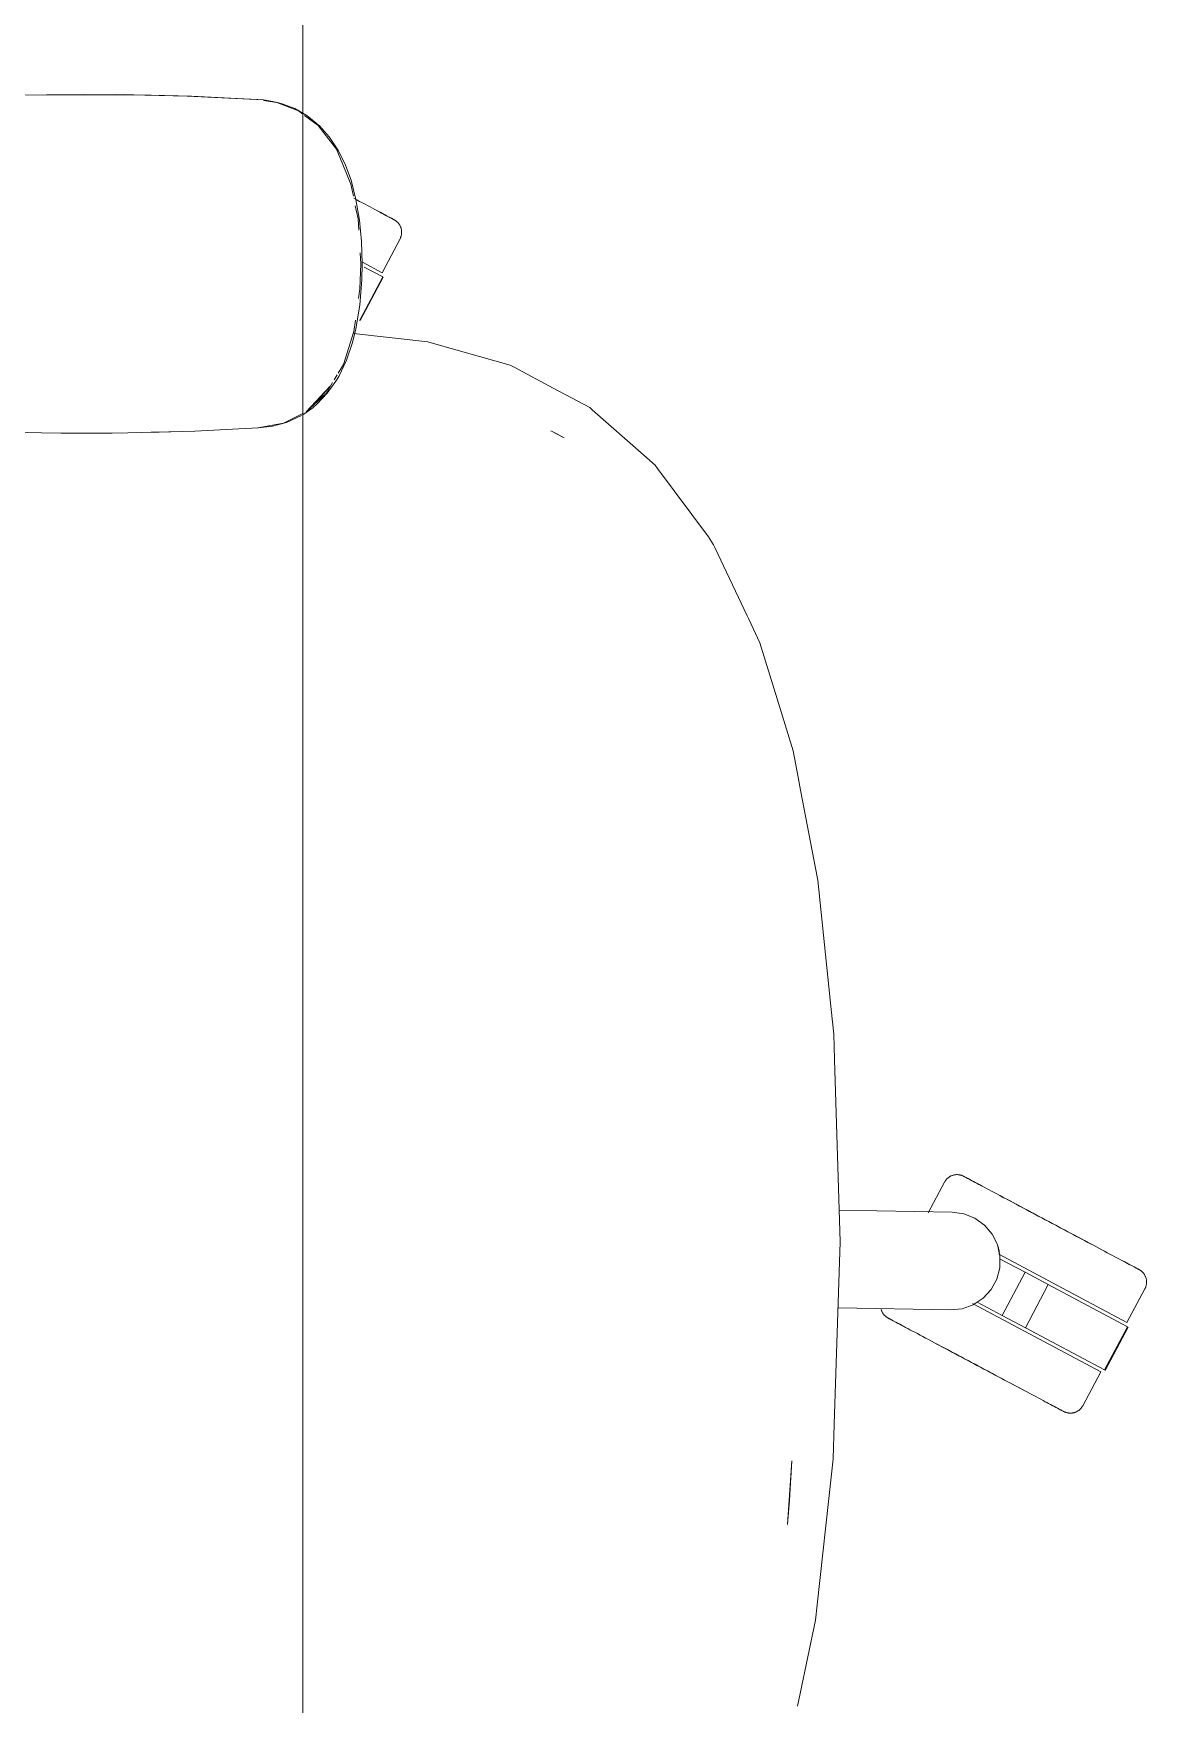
# Model space of a CAD drawing. Header units: millimetres. Extents: x 155927 to 326028, y -36033 to 97293.
# Drawn here: x 195023.9 to 195342.8, y 12399.8 to 12878.2 of the extents above; entities that cross this region are included whole.
import ezdxf

# ---------------------------------------------------------------- set-up
doc = ezdxf.new("R2010")
doc.units = ezdxf.units.MM
doc.header["$MEASUREMENT"] = 0
doc.layers.add('G-IMPT', color=8, linetype='CONTINUOUS', lineweight=9)
doc.layers.add('I-FURN', color=8, linetype='CONTINUOUS', lineweight=9)

msp = doc.modelspace()

# ---------------------------------------------------------------- linework, layer by layer
at = {"layer": 'G-IMPT'}
for p, q in [((195027.64, 12860.67), (195019.22, 12860.51)), ((195027.64, 12860.67), (195038.43, 12860.76)), ((195027.64, 12860.67), (195047.82, 12860.72)), ((195027.64, 12860.67), (195057.65, 12860.56)), ((195057.65, 12860.56), (195038.43, 12860.76)), ((195047.82, 12860.72), (195057.65, 12860.56)), ((195047.82, 12860.72), (195069.22, 12860.22)), ((195047.82, 12860.72), (195068.01, 12860.25)), ((195047.82, 12860.68), (195049.86, 12860.7)), ((195049.86, 12860.7), (195051.77, 12860.63)), ((195057.65, 12860.56), (195069.22, 12860.22)), ((195069.22, 12860.22), (195068.01, 12860.25)), ((195068.01, 12860.25), (195089.79, 12859.17)), ((195068.01, 12860.25), (195088.19, 12859.28)), ((195069.22, 12860.22), (195089.79, 12859.17)), ((195089.79, 12859.17), (195088.19, 12859.28)), ((195089.79, 12859.17), (195091.44, 12858.91)), ((195093.66, 12858.45), (195089.81, 12859.03)), ((195093.83, 12858.47), (195091.44, 12858.91)), ((195093.66, 12858.45), (195099.85, 12856.04)), ((195093.83, 12858.47), (195095.18, 12858.1)), ((195098.82, 12856.71), (195095.18, 12858.1)), ((195098.82, 12856.71), (195101.06, 12855.43)), ((195099.85, 12856.04), (195101.06, 12855.15)), ((195101.06, 12855.43), (195102.25, 12854.75)), ((195101.6, 12854.74), (195105.47, 12851.87)), ((195102.25, 12854.75), (195105.99, 12851.67)), ((195105.47, 12851.87), (195110.69, 12845.08)), ((195108.66, 12848.64), (195105.99, 12851.67)), ((195111.32, 12844.59), (195108.66, 12848.64)), ((195110.69, 12845.08), (195112.53, 12840.69)), ((195111.32, 12844.59), (195113.3, 12840.52)), ((195114.86, 12835.07), (195112.53, 12840.69)), ((195114.89, 12836.18), (195113.3, 12840.52)), ((195114.89, 12836.18), (195116.31, 12830.7)), ((195114.86, 12835.07), (195115.57, 12831.6)), ((195116.13, 12828.86), (195116.9, 12825.11)), ((195117.31, 12824.77), (195116.31, 12830.7)), ((195116.9, 12825.11), (195117.1, 12821.9)), ((195117.31, 12824.77), (195117.88, 12818.62)), ((195118.06, 12812.28), (195117.88, 12818.62)), ((195117.45, 12805.12), (195117.69, 12812.28)), ((195117.5, 12815.39), (195117.69, 12812.28)), ((195117.97, 12807.77), (195118.06, 12812.28)), ((195117.97, 12807.77), (195117.4, 12800.46)), ((195117.45, 12805.12), (195117.06, 12802.33)), ((195116.28, 12793.7), (195117.4, 12800.46)), ((195115.73, 12792.86), (195112.7, 12783.46)), ((195115.3, 12789.77), (195116.28, 12793.7)), ((195116.19, 12796.15), (195115.73, 12792.86)), ((195115.3, 12789.77), (195113.56, 12784.68)), ((195115.61, 12792.35), (195136.89, 12789.94)), ((195139.15, 12789.3), (195136.89, 12789.94)), ((195139.15, 12789.3), (195160.5, 12783.29)), ((195112.7, 12783.46), (195111.23, 12781.01)), ((195113.56, 12784.68), (195111.36, 12780.04)), ((195160.5, 12783.29), (195161.61, 12782.7)), ((195109.62, 12778.31), (195107.74, 12775.16)), ((195108.11, 12775.22), (195110.55, 12778.67)), ((195110.95, 12780.54), (195110.09, 12779.1)), ((195111.36, 12780.04), (195110.55, 12778.67)), ((195161.61, 12782.7), (195172.84, 12776.69)), ((195108.93, 12777.25), (195102.03, 12769.86)), ((195107.74, 12775.16), (195102.03, 12769.86)), ((195107.79, 12775.95), (195104.44, 12772.09)), ((195105.24, 12772.17), (195108.11, 12775.22)), ((195108.93, 12777.25), (195108.11, 12776.3)), ((195172.84, 12776.69), (195183.28, 12771.1)), ((195099.79, 12768.75), (195095.53, 12766.65)), ((195100.7, 12768.83), (195096.37, 12766.85)), ((195099.79, 12768.75), (195101.06, 12769.38)), ((195101.06, 12769.08), (195103.92, 12771.04)), ((195102.03, 12769.86), (195104.44, 12772.09)), ((195105.24, 12772.17), (195103.92, 12771.04)), ((195183.95, 12770.51), (195183.28, 12771.1)), ((195198.73, 12757.5), (195183.95, 12770.51)), ((195026.28, 12763.91), (195013.97, 12764.2)), ((195026.28, 12763.91), (195031.75, 12763.84)), ((195046.46, 12763.83), (195031.75, 12763.84)), ((195050.97, 12763.88), (195046.46, 12763.83)), ((195050.97, 12763.88), (195066.64, 12764.26)), ((195057.7, 12764.06), (195059.91, 12764.06)), ((195063.24, 12764.2), (195059.91, 12764.06)), ((195066.64, 12764.26), (195070.19, 12764.38)), ((195082.75, 12765), (195070.19, 12764.38)), ((195082.75, 12765), (195088.41, 12765.28)), ((195095.53, 12766.65), (195088.19, 12765.28)), ((195088.41, 12765.28), (195092.42, 12765.78)), ((195092.42, 12765.78), (195096.37, 12766.85)), ((195173.68, 12763.67), (195172.09, 12764.45)), ((195175.98, 12762.49), (195172.09, 12764.45)), ((195175.98, 12762.49), (195173.68, 12763.67)), ((195198.73, 12757.5), (195201.99, 12754.63)), ((195202.72, 12753.66), (195201.99, 12754.63)), ((195217.28, 12734.16), (195202.72, 12753.66)), ((195217.28, 12734.16), (195217.75, 12733.39)), ((195217.75, 12733.39), (195218.69, 12731.82)), ((195219.11, 12731.11), (195218.69, 12731.82)), ((195219.11, 12731.11), (195228.37, 12711.46)), ((195228.37, 12711.46), (195228.81, 12710.55)), ((195232, 12703.78), (195228.81, 12710.55)), ((195232, 12703.78), (195237.32, 12686.51)), ((195237.32, 12686.51), (195241.51, 12672.9)), ((195241.51, 12672.9), (195242.97, 12665.3)), ((195243.67, 12661.63), (195242.97, 12665.3)), ((195243.67, 12661.63), (195248.54, 12636.26)), ((195248.63, 12635.79), (195248.54, 12636.26)), ((195248.63, 12635.79), (195252.45, 12598.8)), ((195252.45, 12598.8), (195253.18, 12591.74)), ((195253.41, 12584.48), (195253.18, 12591.74)), ((195255.02, 12532.31), (195253.41, 12584.48)), ((195253.32, 12480.13), (195255.02, 12532.31)), ((195253.32, 12480.13), (195253, 12470.19)), ((195241.12, 12469.65), (195239.87, 12451.37)), ((195241.12, 12469.65), (195240.48, 12458.32)), ((195252.51, 12465.82), (195253, 12470.19)), ((195252.51, 12465.82), (195248.39, 12428.37)), ((195239.87, 12451.37), (195240.48, 12458.32)), ((195247.9, 12423.96), (195248.39, 12428.37)), ((195243.55, 12403.01), (195247.9, 12423.96)), ((195243.55, 12403.01), (195242.79, 12399.33))]:
    msp.add_line(p, q, dxfattribs=at)
at = {"layer": 'I-FURN'}
for p, q in [((195101.06, 13490.08), (195101.06, 12090.08)), ((195101.06, 12090.08), (195101.06, 13490.08)), ((195116.54, 12830.58), (195115.71, 12831.02)), ((195117.35, 12830.15), (195116.54, 12830.58)), ((195118.14, 12829.73), (195117.35, 12830.15)), ((195118.9, 12829.32), (195118.14, 12829.73)), ((195119.64, 12828.93), (195118.9, 12829.32)), ((195120.35, 12828.56), (195119.64, 12828.93)), ((195121.02, 12828.2), (195120.35, 12828.56)), ((195121.67, 12827.85), (195121.02, 12828.2)), ((195122.29, 12827.52), (195121.67, 12827.85)), ((195122.87, 12827.21), (195122.29, 12827.52)), ((195122.56, 12827.38), (195123.13, 12827.08)), ((195123.42, 12826.92), (195122.87, 12827.21)), ((195123.13, 12827.08), (195123.67, 12826.79)), ((195123.94, 12826.65), (195123.42, 12826.92)), ((195123.67, 12826.79), (195124.17, 12826.53)), ((195124.42, 12826.39), (195123.94, 12826.65)), ((195124.17, 12826.53), (195124.63, 12826.28)), ((195124.87, 12826.15), (195124.42, 12826.39)), ((195124.63, 12826.28), (195125.06, 12826.05)), ((195125.28, 12825.93), (195124.87, 12826.15)), ((195125.06, 12826.05), (195125.46, 12825.84)), ((195125.65, 12825.74), (195125.28, 12825.93)), ((195125.46, 12825.84), (195125.81, 12825.65)), ((195125.99, 12825.56), (195125.65, 12825.74)), ((195125.81, 12825.65), (195126.13, 12825.48)), ((195126.28, 12825.4), (195125.99, 12825.56)), ((195126.13, 12825.48), (195126.41, 12825.33)), ((195126.54, 12825.26), (195126.28, 12825.4)), ((195126.41, 12825.33), (195126.65, 12825.21)), ((195126.76, 12825.15), (195126.54, 12825.26)), ((195126.65, 12825.21), (195126.85, 12825.1)), ((195126.94, 12825.05), (195126.76, 12825.15)), ((195126.85, 12825.1), (195127.01, 12825.01)), ((195127.08, 12824.98), (195126.94, 12825.05)), ((195127.01, 12825.01), (195127.13, 12824.95)), ((195127.18, 12824.92), (195127.08, 12824.98)), ((195127.13, 12824.95), (195127.22, 12824.9)), ((195127.24, 12824.89), (195127.18, 12824.92)), ((195127.22, 12824.9), (195127.26, 12824.88)), ((195127.26, 12824.88), (195127.24, 12824.89)), ((195127.26, 12824.88), (195127.4, 12824.8)), ((195127.26, 12824.88), (195127.26, 12824.88)), ((195127.4, 12824.8), (195127.54, 12824.72)), ((195127.54, 12824.72), (195127.68, 12824.63)), ((195127.68, 12824.63), (195127.81, 12824.53)), ((195127.81, 12824.53), (195127.93, 12824.43)), ((195127.93, 12824.43), (195128.05, 12824.33)), ((195128.05, 12824.33), (195128.17, 12824.22)), ((195128.17, 12824.22), (195128.29, 12824.1)), ((195128.29, 12824.1), (195128.4, 12823.98)), ((195128.4, 12823.98), (195128.5, 12823.86)), ((195128.5, 12823.86), (195128.6, 12823.73)), ((195128.6, 12823.73), (195128.69, 12823.6)), ((195128.69, 12823.6), (195128.78, 12823.47)), ((195128.78, 12823.47), (195128.86, 12823.33)), ((195128.86, 12823.33), (195128.94, 12823.19)), ((195128.94, 12823.19), (195129.01, 12823.05)), ((195129.01, 12823.05), (195129.08, 12822.9)), ((195129.08, 12822.9), (195129.14, 12822.75)), ((195129.14, 12822.75), (195129.19, 12822.6)), ((195129.19, 12822.6), (195129.24, 12822.44)), ((195129.24, 12822.44), (195129.28, 12822.29)), ((195129.28, 12822.29), (195129.32, 12822.13)), ((195129.32, 12822.13), (195129.35, 12821.97)), ((195129.35, 12821.97), (195129.37, 12821.81)), ((195129.37, 12821.81), (195129.39, 12821.65)), ((195129.39, 12821.65), (195129.4, 12821.49)), ((195129.4, 12821.49), (195129.4, 12821.33)), ((195129.4, 12821.33), (195129.4, 12821.17)), ((195123.78, 12809.74), (195128.93, 12819.43)), ((195128.95, 12819.47), (195128.93, 12819.43)), ((195129.02, 12819.61), (195128.95, 12819.47)), ((195129.09, 12819.76), (195129.02, 12819.61)), ((195129.15, 12819.91), (195129.09, 12819.76)), ((195129.2, 12820.06), (195129.15, 12819.91)), ((195129.25, 12820.22), (195129.2, 12820.06)), ((195129.29, 12820.37), (195129.25, 12820.22)), ((195129.32, 12820.53), (195129.29, 12820.37)), ((195129.35, 12820.69), (195129.32, 12820.53)), ((195129.37, 12820.85), (195129.35, 12820.69)), ((195129.39, 12821.01), (195129.37, 12820.85)), ((195129.4, 12821.17), (195129.39, 12821.01)), ((195118.15, 12812.74), (195123.78, 12809.74)), ((195123.96, 12808.51), (195117.39, 12796.15)), ((195117.56, 12796.06), (195124.13, 12808.42)), ((195118.67, 12811.33), (195123.96, 12808.51)), ((195117.39, 12796.15), (195117.3, 12796.2)), ((195284.9, 12549.4), (195280.2, 12540.56)), ((195284.9, 12549.4), (195284.98, 12549.54)), ((195284.98, 12549.54), (195285.06, 12549.68)), ((195285.06, 12549.68), (195285.15, 12549.81)), ((195285.15, 12549.81), (195285.24, 12549.94)), ((195285.24, 12549.94), (195285.34, 12550.07)), ((195285.34, 12550.07), (195285.45, 12550.19)), ((195285.45, 12550.19), (195285.56, 12550.31)), ((195285.56, 12550.31), (195285.67, 12550.42)), ((195285.67, 12550.42), (195285.79, 12550.53)), ((195285.79, 12550.53), (195285.91, 12550.64)), ((195285.91, 12550.64), (195286.04, 12550.73)), ((195286.04, 12550.73), (195286.17, 12550.83)), ((195286.17, 12550.83), (195286.31, 12550.92)), ((195286.31, 12550.92), (195286.45, 12551)), ((195286.45, 12551), (195286.59, 12551.08)), ((195286.59, 12551.08), (195286.73, 12551.15)), ((195286.73, 12551.15), (195286.88, 12551.22)), ((195286.88, 12551.22), (195287.03, 12551.28)), ((195287.03, 12551.28), (195287.18, 12551.33)), ((195287.18, 12551.33), (195287.33, 12551.38)), ((195287.33, 12551.38), (195287.49, 12551.42)), ((195287.49, 12551.42), (195287.65, 12551.46)), ((195287.65, 12551.46), (195287.8, 12551.48)), ((195287.8, 12551.48), (195287.96, 12551.51)), ((195287.96, 12551.51), (195288.12, 12551.52)), ((195288.12, 12551.52), (195288.29, 12551.53)), ((195288.29, 12551.53), (195288.45, 12551.54)), ((195288.45, 12551.54), (195288.61, 12551.53)), ((195288.61, 12551.53), (195288.77, 12551.52)), ((195288.77, 12551.52), (195288.93, 12551.51)), ((195288.93, 12551.51), (195289.09, 12551.49)), ((195289.09, 12551.49), (195289.25, 12551.46)), ((195289.25, 12551.46), (195289.41, 12551.42)), ((195289.41, 12551.42), (195289.56, 12551.38)), ((195289.56, 12551.38), (195289.72, 12551.34)), ((195289.72, 12551.34), (195289.87, 12551.28)), ((195289.87, 12551.28), (195290.02, 12551.22)), ((195290.02, 12551.22), (195290.16, 12551.16)), ((195290.16, 12551.16), (195290.31, 12551.09)), ((195290.31, 12551.09), (195290.35, 12551.07)), ((195290.35, 12551.07), (195290.37, 12551.05)), ((195290.35, 12551.06), (195290.35, 12551.07)), ((195290.4, 12551.04), (195290.35, 12551.06)), ((195290.37, 12551.05), (195290.43, 12551.02)), ((195290.48, 12551), (195290.4, 12551.04)), ((195290.43, 12551.02), (195290.53, 12550.97)), ((195290.6, 12550.93), (195290.48, 12551)), ((195290.53, 12550.97), (195290.67, 12550.89)), ((195290.76, 12550.85), (195290.6, 12550.93)), ((195290.67, 12550.89), (195290.85, 12550.8)), ((195290.96, 12550.74), (195290.76, 12550.85)), ((195290.85, 12550.8), (195291.07, 12550.68)), ((195291.2, 12550.61), (195290.96, 12550.74)), ((195291.07, 12550.68), (195291.33, 12550.54)), ((195291.48, 12550.46), (195291.2, 12550.61)), ((195291.33, 12550.54), (195291.62, 12550.39)), ((195291.8, 12550.29), (195291.48, 12550.46)), ((195291.62, 12550.39), (195291.96, 12550.21)), ((195292.16, 12550.1), (195291.8, 12550.29)), ((195291.96, 12550.21), (195292.33, 12550.01)), ((195292.55, 12549.9), (195292.16, 12550.1)), ((195292.33, 12550.01), (195292.74, 12549.79)), ((195292.98, 12549.67), (195292.55, 12549.9)), ((195292.74, 12549.79), (195293.19, 12549.55)), ((195293.44, 12549.42), (195292.98, 12549.67)), ((195293.19, 12549.55), (195293.67, 12549.3)), ((195293.94, 12549.15), (195293.44, 12549.42)), ((195293.67, 12549.3), (195294.19, 12549.02)), ((195294.48, 12548.87), (195293.94, 12549.15)), ((195294.19, 12549.02), (195294.74, 12548.73)), ((195295.05, 12548.57), (195294.48, 12548.87)), ((195294.74, 12548.73), (195295.32, 12548.42)), ((195295.65, 12548.25), (195295.05, 12548.57)), ((195296.28, 12547.91), (195295.65, 12548.25)), ((195296.95, 12547.56), (195296.28, 12547.91)), ((195297.64, 12547.19), (195296.95, 12547.56)), ((195298.36, 12546.8), (195297.64, 12547.19)), ((195299.11, 12546.4), (195298.36, 12546.8)), ((195299.89, 12545.99), (195299.11, 12546.4)), ((195300.69, 12545.57), (195299.89, 12545.99)), ((195301.52, 12545.13), (195300.69, 12545.57)), ((195301.07, 12545.37), (195301.9, 12544.92)), ((195302.36, 12544.68), (195301.52, 12545.13)), ((195301.9, 12544.92), (195302.76, 12544.47)), ((195303.23, 12544.22), (195302.36, 12544.68)), ((195302.76, 12544.47), (195303.64, 12544)), ((195304.12, 12543.74), (195303.23, 12544.22)), ((195303.64, 12544), (195304.53, 12543.52)), ((195305.02, 12543.26), (195304.12, 12543.74)), ((195254.74, 12541.34), (195287.08, 12540.78)), ((195287.08, 12540.78), (195290.43, 12540.31)), ((195290.43, 12540.31), (195293.56, 12539.06)), ((195293.56, 12539.06), (195296.3, 12537.1)), ((195304.53, 12543.52), (195305.45, 12543.04)), ((195305.95, 12542.77), (195305.02, 12543.26)), ((195305.45, 12543.04), (195306.38, 12542.54)), ((195306.88, 12542.27), (195305.95, 12542.77)), ((195306.38, 12542.54), (195307.32, 12542.04)), ((195307.84, 12541.77), (195306.88, 12542.27)), ((195307.32, 12542.04), (195308.28, 12541.53)), ((195308.8, 12541.25), (195307.84, 12541.77)), ((195308.28, 12541.53), (195309.25, 12541.02)), ((195309.77, 12540.74), (195308.8, 12541.25)), ((195309.25, 12541.02), (195310.23, 12540.5)), ((195310.76, 12540.21), (195309.77, 12540.74)), ((195310.23, 12540.5), (195311.21, 12539.97)), ((195311.75, 12539.69), (195310.76, 12540.21)), ((195311.21, 12539.97), (195312.21, 12539.44)), ((195312.75, 12539.16), (195311.75, 12539.69)), ((195312.21, 12539.44), (195313.21, 12538.91)), ((195313.75, 12538.62), (195312.75, 12539.16)), ((195296.3, 12537.1), (195298.49, 12534.53)), ((195298.49, 12534.53), (195300.01, 12531.52)), ((195313.21, 12538.91), (195314.21, 12538.38)), ((195314.75, 12538.09), (195313.75, 12538.62)), ((195314.21, 12538.38), (195315.21, 12537.84)), ((195315.76, 12537.56), (195314.75, 12538.09)), ((195315.21, 12537.84), (195316.22, 12537.31)), ((195316.76, 12537.02), (195315.76, 12537.56)), ((195316.22, 12537.31), (195317.22, 12536.78)), ((195317.76, 12536.49), (195316.76, 12537.02)), ((195317.22, 12536.78), (195318.22, 12536.24)), ((195318.76, 12535.96), (195317.76, 12536.49)), ((195318.22, 12536.24), (195319.22, 12535.71)), ((195319.76, 12535.43), (195318.76, 12535.96)), ((195319.22, 12535.71), (195320.21, 12535.19)), ((195320.74, 12534.9), (195319.76, 12535.43)), ((195320.21, 12535.19), (195321.2, 12534.66)), ((195321.72, 12534.38), (195320.74, 12534.9)), ((195321.2, 12534.66), (195322.17, 12534.14)), ((195322.69, 12533.87), (195321.72, 12534.38)), ((195300.01, 12531.52), (195300.76, 12528.23)), ((195322.17, 12534.14), (195323.13, 12533.63)), ((195323.65, 12533.36), (195322.69, 12533.87)), ((195323.13, 12533.63), (195324.09, 12533.13)), ((195324.59, 12532.86), (195323.65, 12533.36)), ((195324.09, 12533.13), (195325.02, 12532.63)), ((195325.52, 12532.36), (195324.59, 12532.86)), ((195325.02, 12532.63), (195325.95, 12532.14)), ((195326.44, 12531.88), (195325.52, 12532.36)), ((195325.95, 12532.14), (195326.85, 12531.66)), ((195327.33, 12531.4), (195326.44, 12531.88)), ((195328.21, 12530.93), (195327.33, 12531.4)), ((195329.07, 12530.48), (195328.21, 12530.93)), ((195329.9, 12530.03), (195329.07, 12530.48)), ((195330.71, 12529.6), (195329.9, 12530.03)), ((195331.5, 12529.18), (195330.71, 12529.6)), ((195300.7, 12524.86), (195299.84, 12521.59)), ((195300.42, 12528.72), (195337.14, 12509.2)), ((195300.76, 12528.23), (195300.7, 12524.86)), ((195300.83, 12527.37), (195307.97, 12523.57)), ((195332.26, 12528.78), (195331.5, 12529.18)), ((195333, 12528.39), (195332.26, 12528.78)), ((195333.71, 12528.01), (195333, 12528.39)), ((195334.38, 12527.65), (195333.71, 12528.01)), ((195335.03, 12527.31), (195334.38, 12527.65)), ((195335.65, 12526.98), (195335.03, 12527.31)), ((195336.23, 12526.67), (195335.65, 12526.98)), ((195335.92, 12526.83), (195336.49, 12526.53)), ((195336.78, 12526.38), (195336.23, 12526.67)), ((195336.49, 12526.53), (195337.02, 12526.25)), ((195337.3, 12526.1), (195336.78, 12526.38)), ((195337.02, 12526.25), (195337.53, 12525.98)), ((195337.78, 12525.84), (195337.3, 12526.1)), ((195337.53, 12525.98), (195337.99, 12525.73)), ((195338.23, 12525.61), (195337.78, 12525.84)), ((195337.99, 12525.73), (195338.42, 12525.5)), ((195338.64, 12525.39), (195338.23, 12525.61)), ((195338.42, 12525.5), (195338.81, 12525.3)), ((195339.01, 12525.19), (195338.64, 12525.39)), ((195338.81, 12525.3), (195339.17, 12525.11)), ((195339.35, 12525.01), (195339.01, 12525.19)), ((195339.17, 12525.11), (195339.49, 12524.94)), ((195339.64, 12524.85), (195339.35, 12525.01)), ((195339.49, 12524.94), (195339.77, 12524.79)), ((195339.9, 12524.72), (195339.64, 12524.85)), ((195339.77, 12524.79), (195340.01, 12524.66)), ((195340.12, 12524.6), (195339.9, 12524.72)), ((195340.01, 12524.66), (195340.21, 12524.55)), ((195340.3, 12524.5), (195340.12, 12524.6)), ((195299.84, 12521.59), (195298.22, 12518.64)), ((195307.97, 12523.57), (195301.4, 12511.21)), ((195307.97, 12523.57), (195314.61, 12520.04)), ((195314.61, 12520.04), (195308.04, 12507.68)), ((195314.61, 12520.04), (195337.32, 12507.97)), ((195340.21, 12524.55), (195340.37, 12524.47)), ((195340.44, 12524.43), (195340.3, 12524.5)), ((195340.37, 12524.47), (195340.49, 12524.4)), ((195340.54, 12524.38), (195340.44, 12524.43)), ((195340.49, 12524.4), (195340.57, 12524.36)), ((195340.6, 12524.34), (195340.54, 12524.38)), ((195340.57, 12524.36), (195340.62, 12524.34)), ((195340.62, 12524.33), (195340.6, 12524.34)), ((195340.62, 12524.34), (195340.62, 12524.33)), ((195340.62, 12524.33), (195340.76, 12524.26)), ((195340.76, 12524.26), (195340.9, 12524.17)), ((195340.9, 12524.17), (195341.03, 12524.08)), ((195341.03, 12524.08), (195341.16, 12523.99)), ((195341.16, 12523.99), (195341.29, 12523.89)), ((195341.29, 12523.89), (195341.41, 12523.78)), ((195341.41, 12523.78), (195341.53, 12523.67)), ((195341.53, 12523.67), (195341.65, 12523.56)), ((195341.65, 12523.56), (195341.75, 12523.44)), ((195341.75, 12523.44), (195341.86, 12523.32)), ((195341.86, 12523.32), (195341.96, 12523.19)), ((195341.96, 12523.19), (195342.05, 12523.06)), ((195342.05, 12523.06), (195342.14, 12522.92)), ((195342.14, 12522.92), (195342.22, 12522.79)), ((195342.22, 12522.79), (195342.3, 12522.64)), ((195342.3, 12522.64), (195342.37, 12522.5)), ((195342.37, 12522.5), (195342.44, 12522.35)), ((195342.44, 12522.35), (195342.5, 12522.2)), ((195342.5, 12522.2), (195342.55, 12522.05)), ((195342.55, 12522.05), (195342.6, 12521.9)), ((195342.6, 12521.9), (195342.64, 12521.74)), ((195342.65, 12519.83), (195342.61, 12519.67)), ((195342.64, 12521.74), (195342.68, 12521.58)), ((195342.68, 12519.98), (195342.65, 12519.83)), ((195342.68, 12521.58), (195342.71, 12521.43)), ((195342.71, 12520.14), (195342.68, 12519.98)), ((195342.71, 12521.43), (195342.73, 12521.27)), ((195342.73, 12520.3), (195342.71, 12520.14)), ((195342.73, 12521.27), (195342.75, 12521.11)), ((195342.75, 12520.46), (195342.73, 12520.3)), ((195342.75, 12521.11), (195342.76, 12520.95)), ((195342.76, 12520.62), (195342.75, 12520.46)), ((195342.76, 12520.95), (195342.76, 12520.78)), ((195342.76, 12520.78), (195342.76, 12520.62)), ((195295.94, 12516.15), (195293.13, 12514.28)), ((195298.22, 12518.64), (195295.94, 12516.15)), ((195337.14, 12509.2), (195342.29, 12518.88)), ((195342.31, 12518.92), (195342.29, 12518.88)), ((195342.38, 12519.07), (195342.31, 12518.92)), ((195342.45, 12519.21), (195342.38, 12519.07)), ((195342.5, 12519.36), (195342.45, 12519.21)), ((195342.56, 12519.52), (195342.5, 12519.36)), ((195342.61, 12519.67), (195342.56, 12519.52)), ((195286.6, 12512.79), (195254.41, 12513.36)), ((195266.73, 12513.04), (195266.7, 12513.2)), ((195266.77, 12512.89), (195266.73, 12513.04)), ((195266.82, 12512.73), (195266.77, 12512.89)), ((195266.87, 12512.58), (195266.82, 12512.73)), ((195266.94, 12512.43), (195266.87, 12512.58)), ((195267, 12512.28), (195266.94, 12512.43)), ((195267.07, 12512.14), (195267, 12512.28)), ((195267.15, 12512), (195267.07, 12512.14)), ((195267.23, 12511.86), (195267.15, 12512)), ((195267.32, 12511.73), (195267.23, 12511.86)), ((195267.42, 12511.59), (195267.32, 12511.73)), ((195267.52, 12511.47), (195267.42, 12511.59)), ((195267.62, 12511.34), (195267.52, 12511.47)), ((195267.73, 12511.23), (195267.62, 12511.34)), ((195267.84, 12511.11), (195267.73, 12511.23)), ((195267.96, 12511), (195267.84, 12511.11)), ((195268.08, 12510.9), (195267.96, 12511)), ((195268.21, 12510.8), (195268.08, 12510.9)), ((195268.34, 12510.7), (195268.21, 12510.8)), ((195268.47, 12510.61), (195268.34, 12510.7)), ((195268.61, 12510.53), (195268.47, 12510.61)), ((195268.75, 12510.45), (195268.61, 12510.53)), ((195268.76, 12510.45), (195268.75, 12510.45)), ((195268.75, 12510.45), (195268.77, 12510.44)), ((195268.8, 12510.42), (195268.76, 12510.45)), ((195268.77, 12510.44), (195268.83, 12510.41)), ((195268.88, 12510.38), (195268.8, 12510.42)), ((195268.83, 12510.41), (195268.93, 12510.35)), ((195269, 12510.32), (195268.88, 12510.38)), ((195268.93, 12510.35), (195269.07, 12510.28)), ((195269.17, 12510.23), (195269, 12510.32)), ((195269.07, 12510.28), (195269.25, 12510.18)), ((195269.37, 12510.12), (195269.17, 12510.23)), ((195289.95, 12513.14), (195286.6, 12512.79)), ((195293.13, 12514.28), (195289.95, 12513.14)), ((195292.88, 12514.61), (195329.63, 12495.07)), ((195301.4, 12511.21), (195294.26, 12515.01)), ((195308.04, 12507.68), (195301.4, 12511.21)), ((195269.25, 12510.18), (195269.47, 12510.07)), ((195269.61, 12510), (195269.37, 12510.12)), ((195269.47, 12510.07), (195269.73, 12509.93)), ((195269.89, 12509.85), (195269.61, 12510)), ((195269.73, 12509.93), (195270.03, 12509.77)), ((195270.2, 12509.68), (195269.89, 12509.85)), ((195270.03, 12509.77), (195270.36, 12509.59)), ((195270.56, 12509.49), (195270.2, 12509.68)), ((195270.36, 12509.59), (195270.74, 12509.39)), ((195270.95, 12509.28), (195270.56, 12509.49)), ((195270.74, 12509.39), (195271.15, 12509.18)), ((195271.38, 12509.05), (195270.95, 12509.28)), ((195271.15, 12509.18), (195271.59, 12508.94)), ((195271.85, 12508.8), (195271.38, 12509.05)), ((195271.59, 12508.94), (195272.07, 12508.68)), ((195272.35, 12508.54), (195271.85, 12508.8)), ((195272.07, 12508.68), (195272.59, 12508.41)), ((195272.88, 12508.25), (195272.35, 12508.54)), ((195272.59, 12508.41), (195273.14, 12508.12)), ((195273.45, 12507.95), (195272.88, 12508.25)), ((195273.14, 12508.12), (195273.73, 12507.8)), ((195273.73, 12507.8), (195274.34, 12507.48)), ((195274.34, 12507.48), (195274.99, 12507.13)), ((195274.99, 12507.13), (195275.67, 12506.77)), ((195275.67, 12506.77), (195276.38, 12506.4)), ((195276.38, 12506.4), (195277.11, 12506.01)), ((195277.11, 12506.01), (195277.87, 12505.6)), ((195277.87, 12505.6), (195278.66, 12505.18)), ((195330.75, 12495.61), (195308.04, 12507.68)), ((195337.32, 12507.97), (195330.75, 12495.61)), ((195330.92, 12495.51), (195337.49, 12507.88)), ((195278.66, 12505.18), (195279.47, 12504.75)), ((195279.47, 12504.75), (195280.31, 12504.31)), ((195280.31, 12504.31), (195281.16, 12503.85)), ((195281.16, 12503.85), (195282.04, 12503.38)), ((195282.04, 12503.38), (195282.94, 12502.91)), ((195283.43, 12502.65), (195282.52, 12503.13)), ((195282.94, 12502.91), (195283.85, 12502.42)), ((195284.35, 12502.16), (195283.43, 12502.65)), ((195283.85, 12502.42), (195284.78, 12501.93)), ((195285.29, 12501.66), (195284.35, 12502.16)), ((195284.78, 12501.93), (195285.72, 12501.43)), ((195286.24, 12501.15), (195285.29, 12501.66)), ((195285.72, 12501.43), (195286.68, 12500.92)), ((195287.2, 12500.64), (195286.24, 12501.15)), ((195286.68, 12500.92), (195287.65, 12500.4)), ((195288.18, 12500.12), (195287.2, 12500.64)), ((195287.65, 12500.4), (195288.63, 12499.88)), ((195289.16, 12499.6), (195288.18, 12500.12)), ((195288.63, 12499.88), (195289.62, 12499.36)), ((195290.15, 12499.07), (195289.16, 12499.6)), ((195289.62, 12499.36), (195290.61, 12498.83)), ((195291.15, 12498.54), (195290.15, 12499.07)), ((195290.61, 12498.83), (195291.61, 12498.3)), ((195292.15, 12498.01), (195291.15, 12498.54)), ((195291.61, 12498.3), (195292.61, 12497.76)), ((195293.16, 12497.47), (195292.15, 12498.01)), ((195292.61, 12497.76), (195293.62, 12497.23)), ((195294.16, 12496.94), (195293.16, 12497.47)), ((195293.62, 12497.23), (195294.62, 12496.69)), ((195295.17, 12496.41), (195294.16, 12496.94)), ((195294.62, 12496.69), (195295.63, 12496.16)), ((195296.17, 12495.87), (195295.17, 12496.41)), ((195295.63, 12496.16), (195296.63, 12495.63)), ((195297.17, 12495.34), (195296.17, 12495.87)), ((195296.63, 12495.63), (195297.63, 12495.1)), ((195298.16, 12494.81), (195297.17, 12495.34)), ((195297.63, 12495.1), (195298.62, 12494.57)), ((195299.15, 12494.29), (195298.16, 12494.81)), ((195298.62, 12494.57), (195299.6, 12494.05)), ((195300.13, 12493.77), (195299.15, 12494.29)), ((195299.6, 12494.05), (195300.57, 12493.53)), ((195301.1, 12493.25), (195300.13, 12493.77)), ((195300.57, 12493.53), (195301.54, 12493.02)), ((195302.05, 12492.74), (195301.1, 12493.25)), ((195301.54, 12493.02), (195302.49, 12492.51)), ((195303, 12492.24), (195302.05, 12492.74)), ((195302.49, 12492.51), (195303.43, 12492.01)), ((195303.93, 12491.75), (195303, 12492.24)), ((195303.43, 12492.01), (195304.35, 12491.52)), ((195304.84, 12491.26), (195303.93, 12491.75)), ((195304.35, 12491.52), (195305.26, 12491.04)), ((195305.74, 12490.78), (195304.84, 12491.26)), ((195324.48, 12485.38), (195329.63, 12495.07)), ((195305.26, 12491.04), (195306.14, 12490.57)), ((195306.61, 12490.32), (195305.74, 12490.78)), ((195306.14, 12490.57), (195307.01, 12490.11)), ((195307.47, 12489.86), (195306.61, 12490.32)), ((195307.01, 12490.11), (195307.86, 12489.66)), ((195308.31, 12489.42), (195307.47, 12489.86)), ((195307.86, 12489.66), (195308.68, 12489.22)), ((195308.68, 12489.22), (195309.48, 12488.79)), ((195309.48, 12488.79), (195310.26, 12488.38)), ((195310.26, 12488.38), (195311.01, 12487.98)), ((195311.01, 12487.98), (195311.73, 12487.6)), ((195311.73, 12487.6), (195312.43, 12487.23)), ((195312.43, 12487.23), (195313.09, 12486.88)), ((195313.09, 12486.88), (195313.72, 12486.54)), ((195313.72, 12486.54), (195314.32, 12486.22)), ((195314.64, 12486.05), (195314.05, 12486.36)), ((195314.32, 12486.22), (195314.89, 12485.92)), ((195315.19, 12485.76), (195314.64, 12486.05)), ((195314.89, 12485.92), (195315.43, 12485.63)), ((195315.7, 12485.49), (195315.19, 12485.76)), ((195315.43, 12485.63), (195315.93, 12485.36)), ((195316.19, 12485.23), (195315.7, 12485.49)), ((195315.93, 12485.36), (195316.4, 12485.12)), ((195316.63, 12484.99), (195316.19, 12485.23)), ((195316.4, 12485.12), (195316.83, 12484.89)), ((195317.04, 12484.77), (195316.63, 12484.99)), ((195316.83, 12484.89), (195317.22, 12484.68)), ((195317.41, 12484.58), (195317.04, 12484.77)), ((195317.22, 12484.68), (195317.57, 12484.49)), ((195317.75, 12484.4), (195317.41, 12484.58)), ((195317.57, 12484.49), (195317.89, 12484.32)), ((195318.05, 12484.24), (195317.75, 12484.4)), ((195317.89, 12484.32), (195318.17, 12484.17)), ((195318.31, 12484.1), (195318.05, 12484.24)), ((195318.17, 12484.17), (195318.41, 12484.05)), ((195318.53, 12483.98), (195318.31, 12484.1)), ((195318.41, 12484.05), (195318.61, 12483.94)), ((195318.71, 12483.89), (195318.53, 12483.98)), ((195318.61, 12483.94), (195318.77, 12483.85)), ((195318.85, 12483.81), (195318.71, 12483.89)), ((195318.77, 12483.85), (195318.9, 12483.79)), ((195318.95, 12483.76), (195318.85, 12483.81)), ((195318.9, 12483.79), (195318.98, 12483.74)), ((195319.01, 12483.73), (195318.95, 12483.76)), ((195318.98, 12483.74), (195319.02, 12483.72)), ((195319.03, 12483.72), (195319.01, 12483.73)), ((195319.02, 12483.72), (195319.03, 12483.72)), ((195319.06, 12483.7), (195319.03, 12483.72)), ((195319.21, 12483.63), (195319.06, 12483.7)), ((195319.36, 12483.56), (195319.21, 12483.63)), ((195319.51, 12483.5), (195319.36, 12483.56)), ((195319.66, 12483.45), (195319.51, 12483.5)), ((195319.81, 12483.4), (195319.66, 12483.45)), ((195319.97, 12483.36), (195319.81, 12483.4)), ((195320.13, 12483.33), (195319.97, 12483.36)), ((195320.28, 12483.3), (195320.13, 12483.33)), ((195320.44, 12483.27), (195320.28, 12483.3)), ((195320.6, 12483.26), (195320.44, 12483.27)), ((195320.77, 12483.25), (195320.6, 12483.26)), ((195320.93, 12483.25), (195320.77, 12483.25)), ((195321.09, 12483.25), (195320.93, 12483.25)), ((195321.25, 12483.26), (195321.09, 12483.25)), ((195321.41, 12483.28), (195321.25, 12483.26)), ((195321.57, 12483.3), (195321.41, 12483.28)), ((195321.73, 12483.33), (195321.57, 12483.3)), ((195321.88, 12483.36), (195321.73, 12483.33)), ((195322.04, 12483.41), (195321.88, 12483.36)), ((195322.19, 12483.45), (195322.04, 12483.41)), ((195322.35, 12483.51), (195322.19, 12483.45)), ((195322.5, 12483.57), (195322.35, 12483.51)), ((195322.64, 12483.63), (195322.5, 12483.57)), ((195322.79, 12483.71), (195322.64, 12483.63)), ((195322.93, 12483.78), (195322.79, 12483.71)), ((195323.07, 12483.87), (195322.93, 12483.78)), ((195323.2, 12483.96), (195323.07, 12483.87)), ((195323.33, 12484.05), (195323.2, 12483.96)), ((195323.46, 12484.15), (195323.33, 12484.05)), ((195323.58, 12484.25), (195323.46, 12484.15)), ((195323.7, 12484.36), (195323.58, 12484.25)), ((195323.82, 12484.48), (195323.7, 12484.36)), ((195323.93, 12484.59), (195323.82, 12484.48)), ((195324.03, 12484.72), (195323.93, 12484.59)), ((195324.13, 12484.84), (195324.03, 12484.72)), ((195324.22, 12484.97), (195324.13, 12484.84)), ((195324.31, 12485.11), (195324.22, 12484.97)), ((195324.4, 12485.24), (195324.31, 12485.11)), ((195324.48, 12485.38), (195324.4, 12485.24))]:
    msp.add_line(p, q, dxfattribs=at)
msp.add_arc((195287.03, 12526.78), 13.81, 12.3473, 17.336, dxfattribs=at)
msp.add_open_spline([(195300.35, 12530.42), (195300.47, 12530), (195300.54, 12529.57), (195300.6, 12529.13)], degree=3, dxfattribs=at)

doc.saveas('drawing.dxf')
